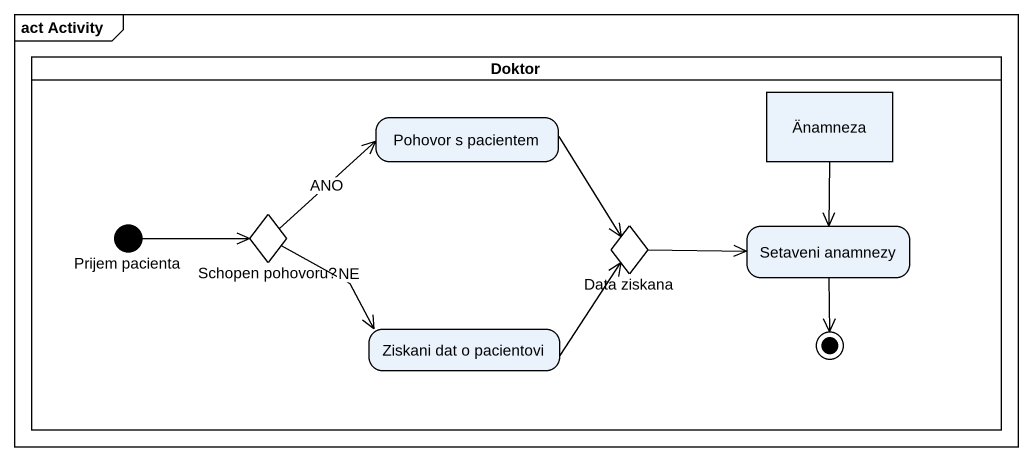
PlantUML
@startuml
mainframe act Activity
hide empty description
state Doktor <<partition>> {
  state "Pohovor s pacientem" as Pohovor_s_pacientem
  state Änamneza <<object>>
  state "Prijem pacienta" as Prijem_pacienta <<start>>
  state "Schopen pohovoru?" as Schopen_pohovoru <<choice>>
  state "Data ziskana" as Data_ziskana <<choice>>
  state "Setaveni anamnezy" as Setaveni_anamnezy
  state "Ziskani dat o pacientovi" as Ziskani_dat_o_pacientovi
  Setaveni_anamnezy --> [*]
}
Pohovor_s_pacientem --> Data_ziskana
Änamneza --> Setaveni_anamnezy
Prijem_pacienta -right-> Schopen_pohovoru
Schopen_pohovoru -right-> Pohovor_s_pacientem : ANO
Schopen_pohovoru -right-> Ziskani_dat_o_pacientovi : NE
Data_ziskana -right-> Setaveni_anamnezy
Ziskani_dat_o_pacientovi -up-> Data_ziskana
@enduml
